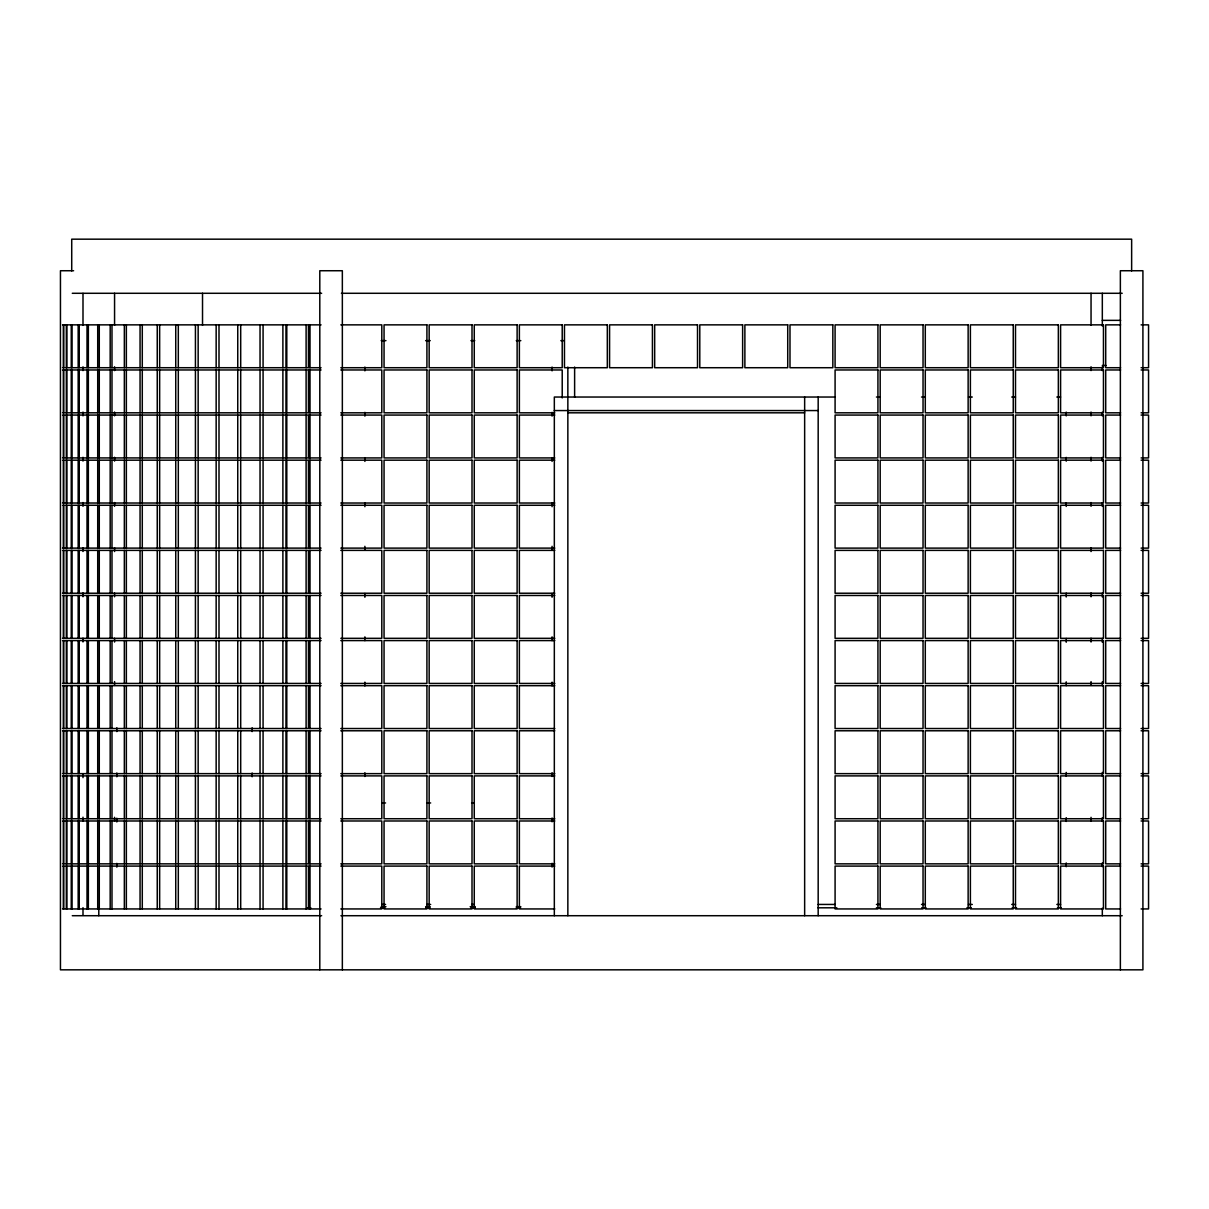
<?xml version="1.0" encoding="UTF-8"?>
<svg xmlns="http://www.w3.org/2000/svg" width="1209" height="1209" viewBox="0 0 1209 1209"><rect width="100%" height="100%" fill="white"/><g stroke="black" fill="none" stroke-linecap="round" stroke-linejoin="round"><path stroke-width="1.5" d="M73.598 270.74L60.45 270.74L60.45 969.83L1142.913 969.83L1142.913 270.74L1120.365 270.74L1120.365 969.83M72.283 293.288L321.639 293.288M341.422 293.288L1122.194 293.288M1102.321 320.355L1120.637 320.355M62.52 324.858L308.446 324.858L308.446 367.717L62.52 367.717M321.065 324.858L309.217 324.858L309.217 367.717L321.065 367.717M340.817 324.858L381.802 324.858L381.802 367.717L340.817 367.717M1120.607 324.858L1105.706 324.858L1105.706 367.717L1120.607 367.717M1141.1 324.858L1148.55 324.858L1148.55 367.717L1141.1 367.717M381.183 340.651L385.943 340.651M425.613 340.651L430.238 340.651M470.951 340.651L474.729 340.651M516.288 340.651L520.822 340.651M560.84 340.651L564.346 340.651M1102.321 365.45L1105.978 365.45M62.52 369.969L308.446 369.969L308.446 412.813L62.52 412.813M321.065 369.969L309.217 369.969L309.217 412.813L321.065 412.813M340.817 369.969L381.802 369.969L381.802 412.813L340.817 412.813M1120.607 369.969L1105.706 369.969L1105.706 412.813L1120.607 412.813M1141.1 369.969L1148.55 369.969L1148.55 412.813L1141.1 412.813M835.087 397.036L554.327 397.036L554.327 915.712M876.434 397.036L880.182 397.036M921.53 397.036L925.293 397.036M968.515 397.036L972.278 397.036M1011.737 397.036L1015.5 397.036M1056.847 397.036L1060.595 397.036M554.327 410.561L818.176 410.561M554.765 412.813L519.371 412.813L519.371 369.969L562.215 369.969L562.215 397.912M567.852 412.813L804.65 412.813M62.52 415.065L308.446 415.065L308.446 457.924L62.52 457.924M321.065 415.065L309.217 415.065L309.217 457.924L321.065 457.924M340.817 415.065L381.802 415.065L381.802 457.924L340.817 457.924M554.765 415.065L519.371 415.065L519.371 457.924L554.765 457.924M1120.607 415.065L1105.706 415.065L1105.706 457.924L1120.607 457.924M1141.1 415.065L1148.55 415.065L1148.55 457.924L1141.1 457.924M62.52 460.176L308.446 460.176L308.446 503.02L62.52 503.02M321.065 460.176L309.217 460.176L309.217 503.02L321.065 503.02M340.817 460.176L381.802 460.176L381.802 503.02L340.817 503.02M554.765 460.176L519.371 460.176L519.371 503.02L554.765 503.02M1120.607 460.176L1105.706 460.176L1105.706 503.02L1120.607 503.02M1141.1 460.176L1148.55 460.176L1148.55 503.02L1141.1 503.02M62.52 505.271L308.446 505.271L308.446 548.115L62.52 548.115M321.065 505.271L309.217 505.271L309.217 548.115L321.065 548.115M340.817 505.271L381.802 505.271L381.802 548.115L340.817 548.115M554.765 505.271L519.371 505.271L519.371 548.115L554.765 548.115M1120.607 505.271L1105.706 505.271L1105.706 548.115L1120.607 548.115M1141.1 505.271L1148.55 505.271L1148.55 548.115L1141.1 548.115M62.52 550.382L308.446 550.382L308.446 593.226L62.52 593.226M321.065 550.382L309.217 550.382L309.217 593.226L321.065 593.226M340.817 550.382L381.802 550.382L381.802 593.226L340.817 593.226M554.765 550.382L519.371 550.382L519.371 593.226L554.765 593.226M1120.607 550.382L1105.706 550.382L1105.706 593.226L1120.607 593.226M1141.1 550.382L1148.55 550.382L1148.55 593.226L1141.1 593.226M62.52 595.478L308.446 595.478L308.446 638.322L62.52 638.322M321.065 595.478L309.217 595.478L309.217 638.322L321.065 638.322M340.817 595.478L381.802 595.478L381.802 638.322L340.817 638.322M554.765 595.478L519.371 595.478L519.371 638.322L554.765 638.322M1120.607 595.478L1105.706 595.478L1105.706 638.322L1120.607 638.322M1141.1 595.478L1148.55 595.478L1148.55 638.322L1141.1 638.322M62.52 640.589L308.446 640.589L308.446 683.433L62.52 683.433M321.065 640.589L309.217 640.589L309.217 683.433L321.065 683.433M340.817 640.589L381.802 640.589L381.802 683.433L340.817 683.433M554.765 640.589L519.371 640.589L519.371 683.433L554.765 683.433M1120.607 640.589L1105.706 640.589L1105.706 683.433L1120.607 683.433M1141.1 640.589L1148.55 640.589L1148.55 683.433L1141.1 683.433M62.52 685.684L308.446 685.684L308.446 728.528L62.52 728.528M321.065 685.684L309.217 685.684L309.217 728.528L321.065 728.528M340.817 685.684L381.802 685.684L381.802 728.528L340.817 728.528M554.765 685.684L519.371 685.684L519.371 728.528L554.765 728.528M1120.607 685.684L1105.706 685.684L1105.706 728.528L1120.607 728.528M1141.1 685.684L1148.55 685.684L1148.55 728.528L1141.1 728.528M62.52 730.78L308.446 730.78L308.446 773.639L62.52 773.639M321.065 730.78L309.217 730.78L309.217 773.639L321.065 773.639M340.817 730.78L381.802 730.78L381.802 773.639L340.817 773.639M554.765 730.78L519.371 730.78L519.371 773.639L554.765 773.639M1120.607 730.78L1105.706 730.78L1105.706 773.639L1120.607 773.639M1141.1 730.78L1148.55 730.78L1148.55 773.639L1141.1 773.639M62.52 775.891L308.446 775.891L308.446 818.735L62.52 818.735M321.065 775.891L309.217 775.891L309.217 818.735L321.065 818.735M340.817 775.891L381.802 775.891L381.802 818.735L340.817 818.735M554.765 775.891L519.371 775.891L519.371 818.735L554.765 818.735M1120.607 775.891L1105.706 775.891L1105.706 818.735L1120.607 818.735M1141.1 775.891L1148.55 775.891L1148.55 818.735L1141.1 818.735M381.802 802.957L385.565 802.957M426.913 802.957L430.661 802.957M471.601 802.957L474.215 802.957M62.52 820.987L308.446 820.987L308.446 863.846L62.52 863.846M321.065 820.987L309.217 820.987L309.217 863.846L321.065 863.846M340.817 820.987L381.802 820.987L381.802 863.846L340.817 863.846M554.765 820.987L519.371 820.987L519.371 863.846L554.765 863.846M1120.607 820.987L1105.706 820.987L1105.706 863.846L1120.607 863.846M1141.1 820.987L1148.55 820.987L1148.55 863.846L1141.1 863.846M62.52 866.097L308.446 866.097L308.446 908.941L62.52 908.941M321.065 866.097L309.217 866.097L309.217 908.941L321.065 908.941M340.817 866.097L381.802 866.097L381.802 908.941L340.817 908.941M554.765 866.097L519.371 866.097L519.371 908.941L554.765 908.941M1120.607 866.097L1105.706 866.097L1105.706 908.941L1120.607 908.941M1141.1 866.097L1148.55 866.097L1148.55 908.941L1141.1 908.941M381.802 904.438L385.565 904.438M426.913 904.438L430.661 904.438M471.601 904.438L474.215 904.438M818.176 904.438L835.087 904.438M876.434 904.438L880.182 904.438M921.53 904.438L925.293 904.438M968.515 904.438L972.278 904.438M1011.737 904.438L1015.5 904.438M1056.847 904.438L1060.595 904.438M381.183 906.69L385.943 906.69M425.613 906.69L430.238 906.69M470.165 906.69L475.318 906.69M516.288 906.69L520.822 906.69M307.479 907.808L310.834 907.808M380.533 907.808L384.794 907.808M425.78 907.808L430.056 907.808M471.042 907.808L475.318 907.808M516.288 907.808L520.58 907.808M817.979 907.808L836.824 907.808M876.419 907.808L880.802 907.808M921.681 907.808L926.064 907.808M966.928 907.808L971.326 907.808M1012.19 907.808L1016.588 907.808M1057.437 907.808L1061.215 907.808M72.283 915.712L321.639 915.712M340.938 915.712L1122.194 915.712M1131.639 270.892L1131.639 239.17L71.724 239.17L71.724 270.892M1102.321 293.288L1102.321 325.992M1102.321 366.856L1102.321 370.619M1102.321 412.118L1102.321 415.896M1102.321 457.38L1102.321 461.158M1102.321 502.657L1102.321 506.42M1102.321 593.181L1102.321 596.959M1102.321 638.443L1102.321 642.221M1102.321 681.831L1102.321 685.609M1102.321 772.37L1102.321 776.133M1102.321 817.632L1102.321 821.41M1102.321 862.894L1102.321 866.672M1102.321 908.171L1102.321 915.712M1091.047 293.288L1091.047 325.342M1091.047 366.811L1091.047 370.574M1091.047 412.042L1091.047 415.82M1091.047 457.289L1091.047 461.067M1091.047 502.536L1091.047 506.299M1091.047 547.768L1091.047 551.546M1091.047 593.014L1091.047 596.778M1091.047 638.261L1091.047 642.024M1091.047 681.604L1091.047 685.382M1091.047 817.329L1091.047 821.107M1066.232 412.118L1066.232 415.896M1066.232 457.395L1066.232 461.158M1066.232 502.657L1066.232 506.435M1066.232 593.196L1066.232 596.974M1066.232 638.473L1066.232 642.236M1066.232 681.861L1066.232 685.624M1066.232 772.4L1066.232 776.163M1066.232 817.662L1066.232 821.44M1066.232 862.939L1066.232 866.702M818.176 397.036L818.176 915.712M804.65 397.036L804.65 915.712M574.623 367.068L574.623 397.247M567.852 367.068L567.852 915.712M552.075 367.068L552.075 370.846M552.075 412.345L552.075 416.123M552.075 457.637L552.075 461.4M552.075 502.914L552.075 506.692M552.075 546.317L552.075 550.08M552.075 593.483L552.075 597.246M552.075 636.871L552.075 640.649M552.075 682.163L552.075 685.926M552.075 772.732L552.075 776.495M552.075 818.009L552.075 821.788M552.075 863.286L552.075 867.065M364.891 367.068L364.891 370.846M364.891 412.345L364.891 416.123M364.891 457.637L364.891 461.4M364.891 502.914L364.891 506.692M364.891 546.317L364.891 550.08M364.891 593.483L364.891 597.246M364.891 636.871L364.891 640.649M364.891 682.163L364.891 685.926M364.891 772.732L364.891 776.495M342.343 969.83L342.343 270.74L319.796 270.74L319.796 969.83M310.003 324.858L310.003 367.717M310.003 369.969L310.003 412.813M310.003 415.065L310.003 457.924M310.003 460.176L310.003 503.02M310.003 505.271L310.003 548.115M310.003 550.382L310.003 593.226M310.003 595.478L310.003 638.322M310.003 640.589L310.003 683.433M310.003 685.684L310.003 728.528M310.003 730.78L310.003 773.639M310.003 775.891L310.003 818.735M310.003 820.987L310.003 863.846M310.003 866.097L310.003 908.941M306.104 324.858L306.104 367.717M306.104 369.969L306.104 412.813M306.104 415.065L306.104 457.924M306.104 460.176L306.104 503.02M306.104 505.271L306.104 548.115M306.104 550.382L306.104 593.226M306.104 595.478L306.104 638.322M306.104 640.589L306.104 683.433M306.104 685.684L306.104 728.528M306.104 730.78L306.104 773.639M306.104 775.891L306.104 818.735M306.104 820.987L306.104 863.846M306.104 866.097L306.104 908.941M286.79 324.858L286.79 367.717M286.79 369.969L286.79 412.813M286.79 415.065L286.79 457.924M286.79 460.176L286.79 503.02M286.79 505.271L286.79 548.115M286.79 550.382L286.79 593.226M286.79 595.478L286.79 638.322M286.79 640.589L286.79 683.433M286.79 685.684L286.79 728.528M286.79 730.78L286.79 773.639M286.79 775.891L286.79 818.735M286.79 820.987L286.79 863.846M286.79 866.097L286.79 908.941M285.974 324.858L285.974 367.717M285.974 369.969L285.974 412.813M285.974 415.065L285.974 457.924M285.974 460.176L285.974 503.02M285.974 505.271L285.974 548.115M285.974 550.382L285.974 593.226M285.974 595.478L285.974 638.322M285.974 640.589L285.974 683.433M285.974 685.684L285.974 728.528M285.974 730.78L285.974 773.639M285.974 775.891L285.974 818.735M285.974 820.987L285.974 863.846M285.974 866.097L285.974 908.941M282.891 324.858L282.891 367.717M282.891 369.969L282.891 412.813M282.891 415.065L282.891 457.924M282.891 460.176L282.891 503.02M282.891 505.271L282.891 548.115M282.891 550.382L282.891 593.226M282.891 595.478L282.891 638.322M282.891 640.589L282.891 683.433M282.891 685.684L282.891 728.528M282.891 730.78L282.891 773.639M282.891 775.891L282.891 818.735M282.891 820.987L282.891 863.846M282.891 866.097L282.891 908.941M263.078 324.858L263.078 367.717M263.078 369.969L263.078 412.813M263.078 415.065L263.078 457.924M263.078 460.176L263.078 503.02M263.078 505.271L263.078 548.115M263.078 550.382L263.078 593.226M263.078 595.478L263.078 638.322M263.078 640.589L263.078 683.433M263.078 685.684L263.078 728.528M263.078 730.78L263.078 773.639M263.078 775.891L263.078 818.735M263.078 820.987L263.078 863.846M263.078 866.097L263.078 908.941M260.041 324.858L260.041 367.717M260.041 369.969L260.041 412.813M260.041 415.065L260.041 457.924M260.041 460.176L260.041 503.02M260.041 505.271L260.041 548.115M260.041 550.382L260.041 593.226M260.041 595.478L260.041 638.322M260.041 640.589L260.041 683.433M260.041 685.684L260.041 728.528M260.041 730.78L260.041 773.639M260.041 775.891L260.041 818.735M260.041 820.987L260.041 863.846M260.041 866.097L260.041 908.941M252.137 727.803L252.137 731.581M252.137 773.004L252.137 776.767M240.697 324.858L240.697 367.717M240.697 369.969L240.697 412.813M240.697 415.065L240.697 457.924M240.697 460.176L240.697 503.02M240.697 505.271L240.697 548.115M240.697 550.382L240.697 593.226M240.697 595.478L240.697 638.322M240.697 640.589L240.697 683.433M240.697 685.684L240.697 728.528M240.697 730.78L240.697 773.639M240.697 775.891L240.697 818.735M240.697 820.987L240.697 863.846M240.697 866.097L240.697 908.941M237.75 324.858L237.75 367.717M237.75 369.969L237.75 412.813M237.75 415.065L237.75 457.924M237.75 460.176L237.75 503.02M237.75 505.271L237.75 548.115M237.75 550.382L237.75 593.226M237.75 595.478L237.75 638.322M237.75 640.589L237.75 683.433M237.75 685.684L237.75 728.528M237.75 730.78L237.75 773.639M237.75 775.891L237.75 818.735M237.75 820.987L237.75 863.846M237.75 866.097L237.75 908.941M218.995 324.858L218.995 367.717M218.995 369.969L218.995 412.813M218.995 415.065L218.995 457.924M218.995 460.176L218.995 503.02M218.995 505.271L218.995 548.115M218.995 550.382L218.995 593.226M218.995 595.478L218.995 638.322M218.995 640.589L218.995 683.433M218.995 685.684L218.995 728.528M218.995 730.78L218.995 773.639M218.995 775.891L218.995 818.735M218.995 820.987L218.995 863.846M218.995 866.097L218.995 908.941M216.154 324.858L216.154 367.717M216.154 369.969L216.154 412.813M216.154 415.065L216.154 457.924M216.154 460.176L216.154 503.02M216.154 505.271L216.154 548.115M216.154 550.382L216.154 593.226M216.154 595.478L216.154 638.322M216.154 640.589L216.154 683.433M216.154 685.684L216.154 728.528M216.154 730.78L216.154 773.639M216.154 775.891L216.154 818.735M216.154 820.987L216.154 863.846M216.154 866.097L216.154 908.941M202.523 293.288L202.523 325.357M198.155 324.858L198.155 367.717M198.155 369.969L198.155 412.813M198.155 415.065L198.155 457.924M198.155 460.176L198.155 503.02M198.155 505.271L198.155 548.115M198.155 550.382L198.155 593.226M198.155 595.478L198.155 638.322M198.155 640.589L198.155 683.433M198.155 685.684L198.155 728.528M198.155 730.78L198.155 773.639M198.155 775.891L198.155 818.735M198.155 820.987L198.155 863.846M198.155 866.097L198.155 908.941M195.435 324.858L195.435 367.717M195.435 369.969L195.435 412.813M195.435 415.065L195.435 457.924M195.435 460.176L195.435 503.02M195.435 505.271L195.435 548.115M195.435 550.382L195.435 593.226M195.435 595.478L195.435 638.322M195.435 640.589L195.435 683.433M195.435 685.684L195.435 728.528M195.435 730.78L195.435 773.639M195.435 775.891L195.435 818.735M195.435 820.987L195.435 863.846M195.435 866.097L195.435 908.941M178.312 324.858L178.312 367.717M178.312 369.969L178.312 412.813M178.312 415.065L178.312 457.924M178.312 460.176L178.312 503.02M178.312 505.271L178.312 548.115M178.312 550.382L178.312 593.226M178.312 595.478L178.312 638.322M178.312 640.589L178.312 683.433M178.312 685.684L178.312 728.528M178.312 730.78L178.312 773.639M178.312 775.891L178.312 818.735M178.312 820.987L178.312 863.846M178.312 866.097L178.312 908.941M175.743 324.858L175.743 367.717M175.743 369.969L175.743 412.813M175.743 415.065L175.743 457.924M175.743 460.176L175.743 503.02M175.743 505.271L175.743 548.115M175.743 550.382L175.743 593.226M175.743 595.478L175.743 638.322M175.743 640.589L175.743 683.433M175.743 685.684L175.743 728.528M175.743 730.78L175.743 773.639M175.743 775.891L175.743 818.735M175.743 820.987L175.743 863.846M175.743 866.097L175.743 908.941M159.648 324.858L159.648 367.717M159.648 369.969L159.648 412.813M159.648 415.065L159.648 457.924M159.648 460.176L159.648 503.02M159.648 505.271L159.648 548.115M159.648 550.382L159.648 593.226M159.648 595.478L159.648 638.322M159.648 640.589L159.648 683.433M159.648 685.684L159.648 728.528M159.648 730.78L159.648 773.639M159.648 775.891L159.648 818.735M159.648 820.987L159.648 863.846M159.648 866.097L159.648 908.941M157.246 324.858L157.246 367.717M157.246 369.969L157.246 412.813M157.246 415.065L157.246 457.924M157.246 460.176L157.246 503.02M157.246 505.271L157.246 548.115M157.246 550.382L157.246 593.226M157.246 595.478L157.246 638.322M157.246 640.589L157.246 683.433M157.246 685.684L157.246 728.528M157.246 730.78L157.246 773.639M157.246 775.891L157.246 818.735M157.246 820.987L157.246 863.846M157.246 866.097L157.246 908.941M142.284 324.858L142.284 367.717M142.284 369.969L142.284 412.813M142.284 415.065L142.284 457.924M142.284 460.176L142.284 503.02M142.284 505.271L142.284 548.115M142.284 550.382L142.284 593.226M142.284 595.478L142.284 638.322M142.284 640.589L142.284 683.433M142.284 685.684L142.284 728.528M142.284 730.78L142.284 773.639M142.284 775.891L142.284 818.735M142.284 820.987L142.284 863.846M142.284 866.097L142.284 908.941M140.063 324.858L140.063 367.717M140.063 369.969L140.063 412.813M140.063 415.065L140.063 457.924M140.063 460.176L140.063 503.02M140.063 505.271L140.063 548.115M140.063 550.382L140.063 593.226M140.063 595.478L140.063 638.322M140.063 640.589L140.063 683.433M140.063 685.684L140.063 728.528M140.063 730.78L140.063 773.639M140.063 775.891L140.063 818.735M140.063 820.987L140.063 863.846M140.063 866.097L140.063 908.941M126.356 324.858L126.356 367.717M126.356 369.969L126.356 412.813M126.356 415.065L126.356 457.924M126.356 460.176L126.356 503.02M126.356 505.271L126.356 548.115M126.356 550.382L126.356 593.226M126.356 595.478L126.356 638.322M126.356 640.589L126.356 683.433M126.356 685.684L126.356 728.528M126.356 730.78L126.356 773.639M126.356 775.891L126.356 818.735M126.356 820.987L126.356 863.846M126.356 866.097L126.356 908.941M124.346 324.858L124.346 367.717M124.346 369.969L124.346 412.813M124.346 415.065L124.346 457.924M124.346 460.176L124.346 503.02M124.346 505.271L124.346 548.115M124.346 550.382L124.346 593.226M124.346 595.478L124.346 638.322M124.346 640.589L124.346 683.433M124.346 685.684L124.346 728.528M124.346 730.78L124.346 773.639M124.346 775.891L124.346 818.735M124.346 820.987L124.346 863.846M124.346 866.097L124.346 908.941M116.835 727.803L116.835 731.581M116.835 773.004L116.835 776.767M116.835 818.191L116.835 821.954M116.835 863.377L116.835 867.14M114.568 293.288L114.568 325.342M114.568 366.811L114.568 370.574M114.568 412.042L114.568 415.82M114.568 457.289L114.568 461.067M114.568 502.536L114.568 506.299M114.568 547.768L114.568 551.546M114.568 593.014L114.568 596.778M114.568 638.261L114.568 642.024M114.568 681.604L114.568 685.382M114.568 817.329L114.568 821.107M111.984 324.858L111.984 367.717M111.984 369.969L111.984 412.813M111.984 415.065L111.984 457.924M111.984 460.176L111.984 503.02M111.984 505.271L111.984 548.115M111.984 550.382L111.984 593.226M111.984 595.478L111.984 638.322M111.984 640.589L111.984 683.433M111.984 685.684L111.984 728.528M111.984 730.78L111.984 773.639M111.984 775.891L111.984 818.735M111.984 820.987L111.984 863.846M111.984 866.097L111.984 908.941M110.185 324.858L110.185 367.717M110.185 369.969L110.185 412.813M110.185 415.065L110.185 457.924M110.185 460.176L110.185 503.02M110.185 505.271L110.185 548.115M110.185 550.382L110.185 593.226M110.185 595.478L110.185 638.322M110.185 640.589L110.185 683.433M110.185 685.684L110.185 728.528M110.185 730.78L110.185 773.639M110.185 775.891L110.185 818.735M110.185 820.987L110.185 863.846M110.185 866.097L110.185 908.941M99.274 324.858L99.274 367.717M99.274 369.969L99.274 412.813M99.274 415.065L99.274 457.924M99.274 460.176L99.274 503.02M99.274 505.271L99.274 548.115M99.274 550.382L99.274 593.226M99.274 595.478L99.274 638.322M99.274 640.589L99.274 683.433M99.274 685.684L99.274 728.528M99.274 730.78L99.274 773.639M99.274 775.891L99.274 818.735M99.274 820.987L99.274 863.846M99.274 866.097L99.274 908.941M98.79 907.808L98.79 915.712M97.717 324.858L97.717 367.717M97.717 369.969L97.717 412.813M97.717 415.065L97.717 457.924M97.717 460.176L97.717 503.02M97.717 505.271L97.717 548.115M97.717 550.382L97.717 593.226M97.717 595.478L97.717 638.322M97.717 640.589L97.717 683.433M97.717 685.684L97.717 728.528M97.717 730.78L97.717 773.639M97.717 775.891L97.717 818.735M97.717 820.987L97.717 863.846M97.717 866.097L97.717 908.941M88.348 324.858L88.348 367.717M88.348 369.969L88.348 412.813M88.348 415.065L88.348 457.924M88.348 460.176L88.348 503.02M88.348 505.271L88.348 548.115M88.348 550.382L88.348 593.226M88.348 595.478L88.348 638.322M88.348 640.589L88.348 683.433M88.348 685.684L88.348 728.528M88.348 730.78L88.348 773.639M88.348 775.891L88.348 818.735M88.348 820.987L88.348 863.846M88.348 866.097L88.348 908.941M87.018 324.858L87.018 367.717M87.018 369.969L87.018 412.813M87.018 415.065L87.018 457.924M87.018 460.176L87.018 503.02M87.018 505.271L87.018 548.115M87.018 550.382L87.018 593.226M87.018 595.478L87.018 638.322M87.018 640.589L87.018 683.433M87.018 685.684L87.018 728.528M87.018 730.78L87.018 773.639M87.018 775.891L87.018 818.735M87.018 820.987L87.018 863.846M87.018 866.097L87.018 908.941M82.998 293.349L82.998 325.387M82.998 366.841L82.998 370.604M82.998 412.073L82.998 415.836M82.998 457.289L82.998 461.052M82.998 502.521L82.998 506.284M82.998 547.737L82.998 551.5M82.998 592.969L82.998 596.732M82.998 638.186L82.998 641.949M82.998 773.866L82.998 777.629M82.998 817.193L82.998 820.971M82.998 907.642L82.998 915.183M79.25 324.858L79.25 367.717M79.25 369.969L79.25 412.813M79.25 415.065L79.25 457.924M79.25 460.176L79.25 503.02M79.25 505.271L79.25 548.115M79.25 550.382L79.25 593.226M79.25 595.478L79.25 638.322M79.25 640.589L79.25 683.433M79.25 685.684L79.25 728.528M79.25 730.78L79.25 773.639M79.25 775.891L79.25 818.735M79.25 820.987L79.25 863.846M79.25 866.097L79.25 908.941M78.177 324.858L78.177 367.717M78.177 369.969L78.177 412.813M78.177 415.065L78.177 457.924M78.177 460.176L78.177 503.02M78.177 505.271L78.177 548.115M78.177 550.382L78.177 593.226M78.177 595.478L78.177 638.322M78.177 640.589L78.177 683.433M78.177 685.684L78.177 728.528M78.177 730.78L78.177 773.639M78.177 775.891L78.177 818.735M78.177 820.987L78.177 863.846M78.177 866.097L78.177 908.941M72.072 324.858L72.072 367.717M72.072 369.969L72.072 412.813M72.072 415.065L72.072 457.924M72.072 460.176L72.072 503.02M72.072 505.271L72.072 548.115M72.072 550.382L72.072 593.226M72.072 595.478L72.072 638.322M72.072 640.589L72.072 683.433M72.072 685.684L72.072 728.528M72.072 730.78L72.072 773.639M72.072 775.891L72.072 818.735M72.072 820.987L72.072 863.846M72.072 866.097L72.072 908.941M71.255 324.858L71.255 367.717M71.255 369.969L71.255 412.813M71.255 415.065L71.255 457.924M71.255 460.176L71.255 503.02M71.255 505.271L71.255 548.115M71.255 550.382L71.255 593.226M71.255 595.478L71.255 638.322M71.255 640.589L71.255 683.433M71.255 685.684L71.255 728.528M71.255 730.78L71.255 773.639M71.255 775.891L71.255 818.735M71.255 820.987L71.255 863.846M71.255 866.097L71.255 908.941M66.873 324.858L66.873 367.717M66.873 369.969L66.873 412.813M66.873 415.065L66.873 457.924M66.873 460.176L66.873 503.02M66.873 505.271L66.873 548.115M66.873 550.382L66.873 593.226M66.873 595.478L66.873 638.322M66.873 640.589L66.873 683.433M66.873 685.684L66.873 728.528M66.873 730.78L66.873 773.639M66.873 775.891L66.873 818.735M66.873 820.987L66.873 863.846M66.873 866.097L66.873 908.941M66.329 324.858L66.329 367.717M66.329 369.969L66.329 412.813M66.329 415.065L66.329 457.924M66.329 460.176L66.329 503.02M66.329 505.271L66.329 548.115M66.329 550.382L66.329 593.226M66.329 595.478L66.329 638.322M66.329 640.589L66.329 683.433M66.329 685.684L66.329 728.528M66.329 730.78L66.329 773.639M66.329 775.891L66.329 818.735M66.329 820.987L66.329 863.846M66.329 866.097L66.329 908.941M63.669 324.858L63.669 367.717M63.669 369.969L63.669 412.813M63.669 415.065L63.669 457.924M63.669 460.176L63.669 503.02M63.669 505.271L63.669 548.115M63.669 550.382L63.669 593.226M63.669 595.478L63.669 638.322M63.669 640.589L63.669 683.433M63.669 685.684L63.669 728.528M63.669 730.78L63.669 773.639M63.669 775.891L63.669 818.735M63.669 820.987L63.669 863.846M63.669 866.097L63.669 908.941M63.397 324.858L63.397 367.717M63.397 369.969L63.397 412.813M63.397 415.065L63.397 457.924M63.397 460.176L63.397 503.02M63.397 505.271L63.397 548.115M63.397 550.382L63.397 593.226M63.397 595.478L63.397 638.322M63.397 640.589L63.397 683.433M63.397 685.684L63.397 728.528M63.397 730.78L63.397 773.639M63.397 775.891L63.397 818.735M63.397 820.987L63.397 863.846M63.397 866.097L63.397 908.941M426.913 324.858L384.054 324.858L384.054 367.717L426.913 367.717L426.913 324.858M472.009 324.858L429.165 324.858L429.165 367.717L472.009 367.717L472.009 324.858M517.12 324.858L474.26 324.858L474.26 367.717L517.12 367.717L517.12 324.858M562.215 324.858L519.371 324.858L519.371 367.717L562.215 367.717L562.215 324.858M607.326 324.858L564.467 324.858L564.467 367.717L607.326 367.717L607.326 324.858M652.422 324.858L609.578 324.858L609.578 367.717L652.422 367.717L652.422 324.858M697.517 324.858L654.673 324.858L654.673 367.717L697.517 367.717L697.517 324.858M742.628 324.858L699.784 324.858L699.784 367.717L742.628 367.717L742.628 324.858M787.724 324.858L744.88 324.858L744.88 367.717L787.724 367.717L787.724 324.858M832.835 324.858L789.991 324.858L789.991 367.717L832.835 367.717L832.835 324.858M877.93 324.858L835.087 324.858L835.087 367.717L877.93 367.717L877.93 324.858M923.041 324.858L880.182 324.858L880.182 367.717L923.041 367.717L923.041 324.858M968.137 324.858L925.293 324.858L925.293 367.717L968.137 367.717L968.137 324.858M1013.248 324.858L970.389 324.858L970.389 367.717L1013.248 367.717L1013.248 324.858M1058.343 324.858L1015.5 324.858L1015.5 367.717L1058.343 367.717L1058.343 324.858M1103.454 324.858L1060.595 324.858L1060.595 367.717L1103.454 367.717L1103.454 324.858M426.913 369.969L384.054 369.969L384.054 412.813L426.913 412.813L426.913 369.969M472.009 369.969L429.165 369.969L429.165 412.813L472.009 412.813L472.009 369.969M517.12 369.969L474.26 369.969L474.26 412.813L517.12 412.813L517.12 369.969M877.93 369.969L835.087 369.969L835.087 412.813L877.93 412.813L877.93 369.969M923.041 369.969L880.182 369.969L880.182 412.813L923.041 412.813L923.041 369.969M968.137 369.969L925.293 369.969L925.293 412.813L968.137 412.813L968.137 369.969M1013.248 369.969L970.389 369.969L970.389 412.813L1013.248 412.813L1013.248 369.969M1058.343 369.969L1015.5 369.969L1015.5 412.813L1058.343 412.813L1058.343 369.969M1103.454 369.969L1060.595 369.969L1060.595 412.813L1103.454 412.813L1103.454 369.969M426.913 415.065L384.054 415.065L384.054 457.924L426.913 457.924L426.913 415.065M472.009 415.065L429.165 415.065L429.165 457.924L472.009 457.924L472.009 415.065M517.12 415.065L474.26 415.065L474.26 457.924L517.12 457.924L517.12 415.065M877.93 415.065L835.087 415.065L835.087 457.924L877.93 457.924L877.93 415.065M923.041 415.065L880.182 415.065L880.182 457.924L923.041 457.924L923.041 415.065M968.137 415.065L925.293 415.065L925.293 457.924L968.137 457.924L968.137 415.065M1013.248 415.065L970.389 415.065L970.389 457.924L1013.248 457.924L1013.248 415.065M1058.343 415.065L1015.5 415.065L1015.5 457.924L1058.343 457.924L1058.343 415.065M1103.454 415.065L1060.595 415.065L1060.595 457.924L1103.454 457.924L1103.454 415.065M426.913 460.176L384.054 460.176L384.054 503.02L426.913 503.02L426.913 460.176M472.009 460.176L429.165 460.176L429.165 503.02L472.009 503.02L472.009 460.176M517.12 460.176L474.26 460.176L474.26 503.02L517.12 503.02L517.12 460.176M877.93 460.176L835.087 460.176L835.087 503.02L877.93 503.02L877.93 460.176M923.041 460.176L880.182 460.176L880.182 503.02L923.041 503.02L923.041 460.176M968.137 460.176L925.293 460.176L925.293 503.02L968.137 503.02L968.137 460.176M1013.248 460.176L970.389 460.176L970.389 503.02L1013.248 503.02L1013.248 460.176M1058.343 460.176L1015.5 460.176L1015.5 503.02L1058.343 503.02L1058.343 460.176M1103.454 460.176L1060.595 460.176L1060.595 503.02L1103.454 503.02L1103.454 460.176M426.913 505.271L384.054 505.271L384.054 548.115L426.913 548.115L426.913 505.271M472.009 505.271L429.165 505.271L429.165 548.115L472.009 548.115L472.009 505.271M517.12 505.271L474.26 505.271L474.26 548.115L517.12 548.115L517.12 505.271M877.93 505.271L835.087 505.271L835.087 548.115L877.93 548.115L877.93 505.271M923.041 505.271L880.182 505.271L880.182 548.115L923.041 548.115L923.041 505.271M968.137 505.271L925.293 505.271L925.293 548.115L968.137 548.115L968.137 505.271M1013.248 505.271L970.389 505.271L970.389 548.115L1013.248 548.115L1013.248 505.271M1058.343 505.271L1015.5 505.271L1015.5 548.115L1058.343 548.115L1058.343 505.271M1103.454 505.271L1060.595 505.271L1060.595 548.115L1103.454 548.115L1103.454 505.271M426.913 550.382L384.054 550.382L384.054 593.226L426.913 593.226L426.913 550.382M472.009 550.382L429.165 550.382L429.165 593.226L472.009 593.226L472.009 550.382M517.12 550.382L474.26 550.382L474.26 593.226L517.12 593.226L517.12 550.382M877.93 550.382L835.087 550.382L835.087 593.226L877.93 593.226L877.93 550.382M923.041 550.382L880.182 550.382L880.182 593.226L923.041 593.226L923.041 550.382M968.137 550.382L925.293 550.382L925.293 593.226L968.137 593.226L968.137 550.382M1013.248 550.382L970.389 550.382L970.389 593.226L1013.248 593.226L1013.248 550.382M1058.343 550.382L1015.5 550.382L1015.5 593.226L1058.343 593.226L1058.343 550.382M1103.454 550.382L1060.595 550.382L1060.595 593.226L1103.454 593.226L1103.454 550.382M426.913 595.478L384.054 595.478L384.054 638.322L426.913 638.322L426.913 595.478M472.009 595.478L429.165 595.478L429.165 638.322L472.009 638.322L472.009 595.478M517.12 595.478L474.26 595.478L474.26 638.322L517.12 638.322L517.12 595.478M877.93 595.478L835.087 595.478L835.087 638.322L877.93 638.322L877.93 595.478M923.041 595.478L880.182 595.478L880.182 638.322L923.041 638.322L923.041 595.478M968.137 595.478L925.293 595.478L925.293 638.322L968.137 638.322L968.137 595.478M1013.248 595.478L970.389 595.478L970.389 638.322L1013.248 638.322L1013.248 595.478M1058.343 595.478L1015.5 595.478L1015.5 638.322L1058.343 638.322L1058.343 595.478M1103.454 595.478L1060.595 595.478L1060.595 638.322L1103.454 638.322L1103.454 595.478M426.913 640.589L384.054 640.589L384.054 683.433L426.913 683.433L426.913 640.589M472.009 640.589L429.165 640.589L429.165 683.433L472.009 683.433L472.009 640.589M517.12 640.589L474.26 640.589L474.26 683.433L517.12 683.433L517.12 640.589M877.93 640.589L835.087 640.589L835.087 683.433L877.93 683.433L877.93 640.589M923.041 640.589L880.182 640.589L880.182 683.433L923.041 683.433L923.041 640.589M968.137 640.589L925.293 640.589L925.293 683.433L968.137 683.433L968.137 640.589M1013.248 640.589L970.389 640.589L970.389 683.433L1013.248 683.433L1013.248 640.589M1058.343 640.589L1015.5 640.589L1015.5 683.433L1058.343 683.433L1058.343 640.589M1103.454 640.589L1060.595 640.589L1060.595 683.433L1103.454 683.433L1103.454 640.589M426.913 685.684L384.054 685.684L384.054 728.528L426.913 728.528L426.913 685.684M472.009 685.684L429.165 685.684L429.165 728.528L472.009 728.528L472.009 685.684M517.12 685.684L474.26 685.684L474.26 728.528L517.12 728.528L517.12 685.684M877.93 685.684L835.087 685.684L835.087 728.528L877.93 728.528L877.93 685.684M923.041 685.684L880.182 685.684L880.182 728.528L923.041 728.528L923.041 685.684M968.137 685.684L925.293 685.684L925.293 728.528L968.137 728.528L968.137 685.684M1013.248 685.684L970.389 685.684L970.389 728.528L1013.248 728.528L1013.248 685.684M1058.343 685.684L1015.5 685.684L1015.5 728.528L1058.343 728.528L1058.343 685.684M1103.454 685.684L1060.595 685.684L1060.595 728.528L1103.454 728.528L1103.454 685.684M426.913 730.78L384.054 730.78L384.054 773.639L426.913 773.639L426.913 730.78M472.009 730.78L429.165 730.78L429.165 773.639L472.009 773.639L472.009 730.78M517.12 730.78L474.26 730.78L474.26 773.639L517.12 773.639L517.12 730.78M877.93 730.78L835.087 730.78L835.087 773.639L877.93 773.639L877.93 730.78M923.041 730.78L880.182 730.78L880.182 773.639L923.041 773.639L923.041 730.78M968.137 730.78L925.293 730.78L925.293 773.639L968.137 773.639L968.137 730.78M1013.248 730.78L970.389 730.78L970.389 773.639L1013.248 773.639L1013.248 730.78M1058.343 730.78L1015.5 730.78L1015.5 773.639L1058.343 773.639L1058.343 730.78M1103.454 730.78L1060.595 730.78L1060.595 773.639L1103.454 773.639L1103.454 730.78M426.913 775.891L384.054 775.891L384.054 818.735L426.913 818.735L426.913 775.891M472.009 775.891L429.165 775.891L429.165 818.735L472.009 818.735L472.009 775.891M517.12 775.891L474.26 775.891L474.26 818.735L517.12 818.735L517.12 775.891M877.93 775.891L835.087 775.891L835.087 818.735L877.93 818.735L877.93 775.891M923.041 775.891L880.182 775.891L880.182 818.735L923.041 818.735L923.041 775.891M968.137 775.891L925.293 775.891L925.293 818.735L968.137 818.735L968.137 775.891M1013.248 775.891L970.389 775.891L970.389 818.735L1013.248 818.735L1013.248 775.891M1058.343 775.891L1015.5 775.891L1015.5 818.735L1058.343 818.735L1058.343 775.891M1103.454 775.891L1060.595 775.891L1060.595 818.735L1103.454 818.735L1103.454 775.891M426.913 820.987L384.054 820.987L384.054 863.846L426.913 863.846L426.913 820.987M472.009 820.987L429.165 820.987L429.165 863.846L472.009 863.846L472.009 820.987M517.12 820.987L474.26 820.987L474.26 863.846L517.12 863.846L517.12 820.987M877.93 820.987L835.087 820.987L835.087 863.846L877.93 863.846L877.93 820.987M923.041 820.987L880.182 820.987L880.182 863.846L923.041 863.846L923.041 820.987M968.137 820.987L925.293 820.987L925.293 863.846L968.137 863.846L968.137 820.987M1013.248 820.987L970.389 820.987L970.389 863.846L1013.248 863.846L1013.248 820.987M1058.343 820.987L1015.5 820.987L1015.5 863.846L1058.343 863.846L1058.343 820.987M1103.454 820.987L1060.595 820.987L1060.595 863.846L1103.454 863.846L1103.454 820.987M426.913 866.097L384.054 866.097L384.054 908.941L426.913 908.941L426.913 866.097M472.009 866.097L429.165 866.097L429.165 908.941L472.009 908.941L472.009 866.097M517.12 866.097L474.26 866.097L474.26 908.941L517.12 908.941L517.12 866.097M877.93 866.097L835.087 866.097L835.087 908.941L877.93 908.941L877.93 866.097M923.041 866.097L880.182 866.097L880.182 908.941L923.041 908.941L923.041 866.097M968.137 866.097L925.293 866.097L925.293 908.941L968.137 908.941L968.137 866.097M1013.248 866.097L970.389 866.097L970.389 908.941L1013.248 908.941L1013.248 866.097M1058.343 866.097L1015.5 866.097L1015.5 908.941L1058.343 908.941L1058.343 866.097M1103.454 866.097L1060.595 866.097L1060.595 908.941L1103.454 908.941L1103.454 866.097"/></g></svg>
